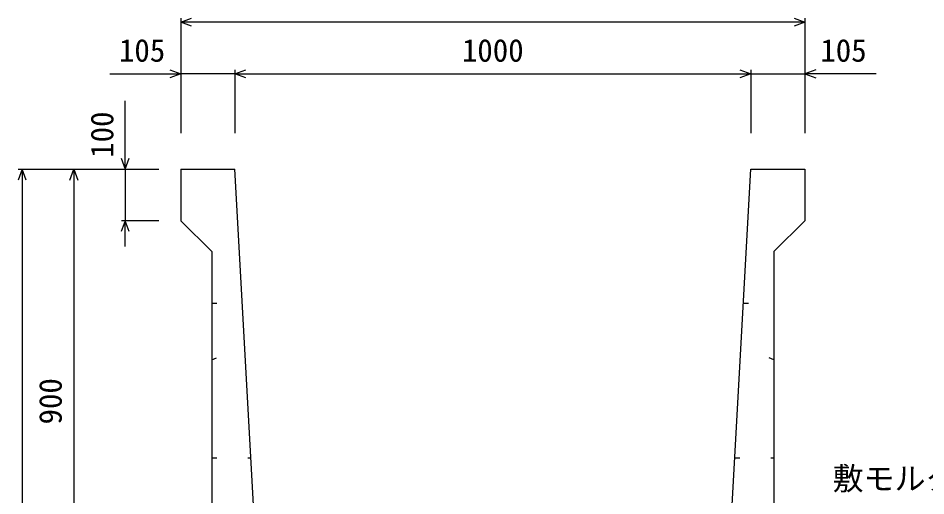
# Model space of a CAD drawing. Units: millimetres, scale not verified. Extents: x -33600 to 33600, y -11880 to 11880.
# Drawn here: x 12248 to 14008, y 2938 to 3865 of the extents above; entities that cross this region are included whole.
import ezdxf
from ezdxf.enums import TextEntityAlignment as Align

# ---------------------------------------------------------------- set-up
doc = ezdxf.new("R2010")
doc.units = ezdxf.units.MM
doc.header["$LTSCALE"] = 40
doc.linetypes.add('DOTTED', pattern=[1.75, 0.25, -1.5])
for name, color, linetype, lineweight in [('0-0_DIM', 7, 'Continuous', 25), ('0-5_OUTLINE', 3, 'Continuous', 25), ('0-6_OUTLINE2', 4, 'DOTTED', 25)]:
    doc.layers.add(name, color=color, linetype=linetype, lineweight=lineweight)
doc.styles.add('ＭＳ ゴシック', font='')
doc.styles.get('ＭＳ ゴシック').set_extended_font_data('MS Gothic')

msp = doc.modelspace()

# ---------------------------------------------------------------- linework, layer by layer
at = {"layer": '0-0_DIM'}
for p, q in [((12563.16, 3864.33), (12563.16, 3641.83)), ((13773.16, 3856.83), (12563.16, 3856.83)), ((13773.16, 3864.33), (13773.16, 3641.83)), ((12425.38, 3756.83), (12563.16, 3756.83)), ((12668.16, 3756.83), (12563.16, 3756.83)), ((12668.16, 3764.33), (12668.16, 3641.83)), ((12668.16, 3756.83), (13668.16, 3756.83)), ((13668.16, 3764.33), (13668.16, 3641.83)), ((13668.16, 3756.83), (13773.16, 3756.83)), ((13910.93, 3756.83), (13773.16, 3756.83)), ((12455.66, 3571.83), (12455.66, 3704.08)), ((12248.16, 3571.83), (12520.66, 3571.83)), ((12255.66, 3571.83), (12255.66, 2576.83)), ((12355.66, 3571.83), (12355.66, 2671.83)), ((12455.66, 3571.83), (12455.66, 3471.83)), ((12520.66, 3471.83), (12448.16, 3471.83)), ((12455.66, 3421.83), (12455.66, 3471.83))]:
    msp.add_line(p, q, dxfattribs=at)
for points in [[(12584.3, 3849.13), (12563.16, 3856.83), (12584.3, 3864.52)], [(13752.01, 3864.52), (13773.16, 3856.83), (13752.01, 3849.13)], [(12542.01, 3764.52), (12563.16, 3756.83), (12542.01, 3749.13)], [(12689.3, 3749.13), (12668.16, 3756.83), (12689.3, 3764.52)], [(13647.01, 3764.52), (13668.16, 3756.83), (13647.01, 3749.13)], [(13794.3, 3764.52), (13773.16, 3756.83), (13794.3, 3749.13)], [(12447.96, 3592.97), (12455.66, 3571.83), (12463.35, 3592.97)], [(12263.35, 3550.68), (12255.66, 3571.83), (12247.96, 3550.68)], [(12347.96, 3550.68), (12355.66, 3571.83), (12363.35, 3550.68)], [(12463.35, 3450.68), (12455.66, 3471.83), (12447.96, 3450.68)]]:
    msp.add_lwpolyline(points, dxfattribs=at)
at = {"layer": '0-5_OUTLINE'}
for p, q in [((12563.16, 3571.83), (12668.16, 3571.83)), ((12563.16, 3571.83), (12563.16, 3471.83)), ((12714.48, 2737.94), (12668.16, 3571.83)), ((13621.83, 2737.94), (13668.16, 3571.83)), ((13668.16, 3571.83), (13773.16, 3571.83)), ((13773.16, 3571.83), (13773.16, 3471.83)), ((12563.16, 3471.83), (12623.16, 3411.83)), ((13773.16, 3471.83), (13713.16, 3411.83)), ((12623.16, 3411.83), (12623.16, 2621.83)), ((13713.16, 3411.83), (13713.16, 2621.83))]:
    msp.add_line(p, q, dxfattribs=at)
at = {"layer": '0-6_OUTLINE2'}
for p, q in [((12623.16, 3311.83), (12682.6, 3311.83)), ((13653.71, 3311.83), (13713.16, 3311.83)), ((12623.16, 3201.83), (12687.04, 3231.83)), ((13713.16, 3201.83), (13649.27, 3231.83)), ((12623.16, 3011.83), (12699.27, 3011.83)), ((13637.04, 3011.83), (13713.16, 3011.83))]:
    msp.add_line(p, q, dxfattribs=at)

# ---------------------------------------------------------------- texts
at = {"layer": '0-0_DIM', "style": 'ＭＳ ゴシック'}
for s, p in [('105', (12443.34, 3766.83)), ('1000', (13108.16, 3766.83)), ('105', (13802.98, 3766.83)), ('敷モルタル', (13826.79, 2936.76))]:
    msp.add_text(s, height=43.99, dxfattribs=at).set_placement(p, align=Align.BOTTOM_LEFT)
for s, p in [('100', (12445.66, 3593.75)), ('900', (12345.66, 3076.83))]:
    msp.add_text(s, height=43.99, rotation=90, dxfattribs=at).set_placement(p, align=Align.BOTTOM_LEFT)

doc.saveas('drawing.dxf')
